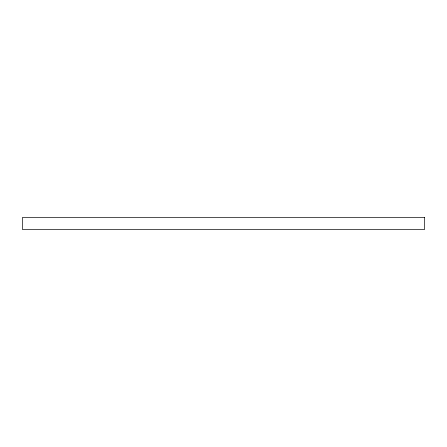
<?xml version="1.0" encoding="UTF-8"?>
<svg xmlns="http://www.w3.org/2000/svg" width="447" height="447" viewBox="0 0 447 447"><rect width="100%" height="100%" fill="white"/><g stroke="black" fill="none" stroke-linecap="round" stroke-linejoin="round"><path stroke-width="0.67" d="M424.65 217.583L22.35 217.583L22.35 229.417L424.65 229.417L424.65 217.583"/></g></svg>
